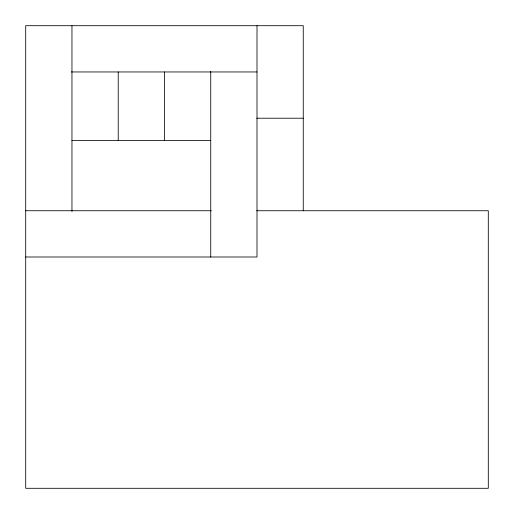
<?xml version="1.0" encoding="UTF-8"?>
<svg xmlns="http://www.w3.org/2000/svg" width="514" height="514" viewBox="0 0 514 514"><rect width="100%" height="100%" fill="white"/><g stroke="black" fill="none" stroke-linecap="round" stroke-linejoin="round"><path stroke-width="0.77" d="M71.356 71.96L257 71.96M256.801 118.22L303.26 118.22M71.96 140.495L210.74 140.495M25.7 210.74L211.344 210.74M256.711 210.74L488.3 210.74L488.3 488.3L25.7 488.3L25.7 25.7L303.26 25.7L303.26 210.74M25.7 257L257 257L257 25.7M210.74 71.356L210.74 257M164.48 71.96L164.48 140.495M118.22 71.96L118.22 140.495M71.96 25.7L71.96 211.344"/></g></svg>
